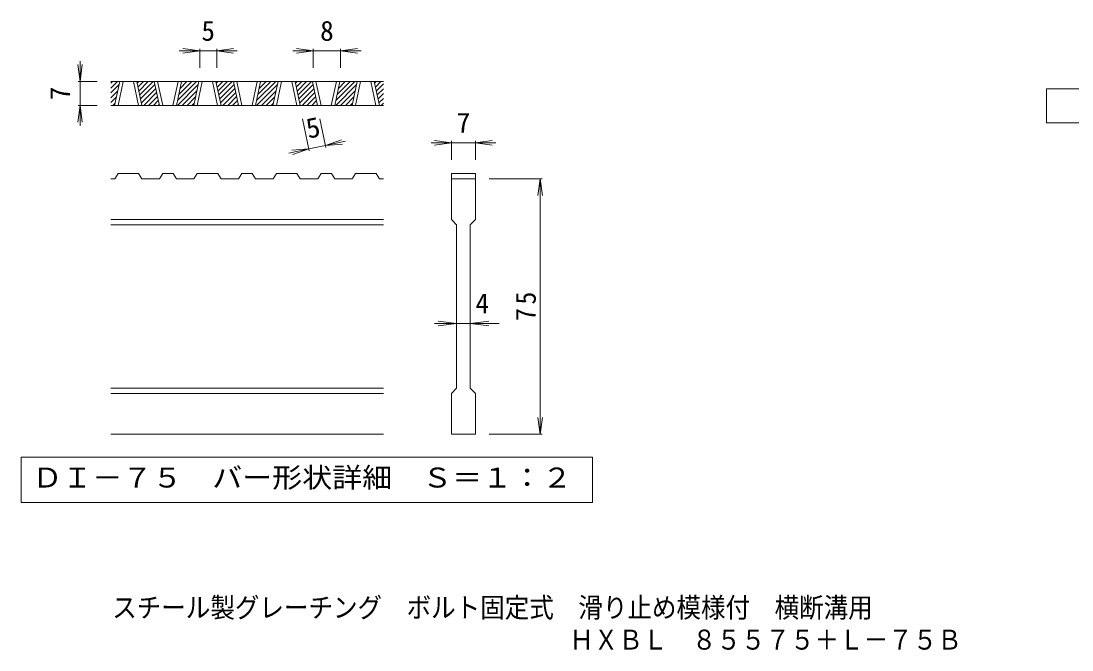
# Model space of a CAD drawing. Units: millimetres on the paper, enlarged 5 times, with parts at other scales. Extents: x -929 to 925, y -685 to 681.
# Drawn here: x -496 to 275, y -685 to -223 of the extents above; entities that cross this region are included whole.
import ezdxf
from ezdxf.enums import TextEntityAlignment as Align

# ---------------------------------------------------------------- set-up
doc = ezdxf.new("R2010")
doc.units = ezdxf.units.MM
doc.header["$LTSCALE"] = 5
for name, color, linetype, lineweight in [('D-0', 3, 'Continuous', 9), ('D-4', 7, 'Continuous', 9), ('F-4_F-4ﾚｲﾔ', 2, 'Continuous', 9)]:
    doc.layers.add(name, color=color, linetype=linetype, lineweight=lineweight)
doc.layers.add('F-5_F-5ﾚｲﾔ', color=3, linetype='Continuous')
doc.styles.add('ＭＳ ゴシック', font='')
doc.styles.get('ＭＳ ゴシック').set_extended_font_data('MS Gothic')

msp = doc.modelspace()

# ---------------------------------------------------------------- linework, layer by layer
at = {"layer": 'D-0'}
for p, q in [((-230.367, -267.602), (-430.367, -267.602)), ((-430.367, -268.922), (-429.047, -267.602)), ((-430.367, -272.458), (-425.511, -267.602)), ((-427.5, -285.102), (-423.755, -267.602)), ((-425, -285.102), (-421.255, -267.602)), ((-413.755, -267.602), (-410.01, -285.102)), ((-411.255, -267.602), (-407.51, -285.102)), ((-411.011, -268.741), (-409.872, -267.602)), ((-410.388, -271.653), (-406.336, -267.602)), ((-409.764, -274.566), (-402.801, -267.602)), ((-409.141, -277.478), (-399.265, -267.602)), ((-394.727, -285.102), (-398.472, -267.602)), ((-392.227, -285.102), (-395.972, -267.602)), ((-380.982, -267.602), (-384.727, -285.102)), ((-378.472, -267.602), (-382.217, -285.102)), ((-381.474, -281.63), (-367.445, -267.602)), ((-380.511, -277.132), (-370.981, -267.602)), ((-379.549, -272.634), (-374.516, -267.602)), ((-378.586, -268.136), (-378.052, -267.602)), ((-369.434, -285.102), (-365.689, -267.602)), ((-366.934, -285.102), (-363.189, -267.602)), ((-355.689, -267.602), (-351.944, -285.102)), ((-353.189, -267.602), (-349.444, -285.102)), ((-352.945, -268.741), (-351.806, -267.602)), ((-352.322, -271.653), (-348.27, -267.602)), ((-351.698, -274.566), (-344.735, -267.602)), ((-351.075, -277.478), (-341.199, -267.602)), ((-336.661, -285.102), (-340.406, -267.602)), ((-334.161, -285.102), (-337.906, -267.602)), ((-322.916, -267.602), (-326.661, -285.102)), ((-320.406, -267.602), (-324.151, -285.102)), ((-323.408, -281.63), (-309.379, -267.602)), ((-322.445, -277.132), (-312.915, -267.602)), ((-321.483, -272.634), (-316.45, -267.602)), ((-320.52, -268.136), (-319.986, -267.602)), ((-311.368, -285.102), (-307.623, -267.602)), ((-308.868, -285.102), (-305.123, -267.602)), ((-297.623, -267.602), (-293.878, -285.102)), ((-295.123, -267.602), (-291.378, -285.102)), ((-294.879, -268.741), (-293.74, -267.602)), ((-294.256, -271.653), (-290.204, -267.602)), ((-293.632, -274.566), (-286.669, -267.602)), ((-293.009, -277.478), (-283.133, -267.602)), ((-278.595, -285.102), (-282.34, -267.602)), ((-276.095, -285.102), (-279.84, -267.602)), ((-264.85, -267.602), (-268.595, -285.102)), ((-262.34, -267.602), (-266.085, -285.102)), ((-265.342, -281.63), (-251.313, -267.602)), ((-264.379, -277.132), (-254.849, -267.602)), ((-263.416, -272.634), (-258.384, -267.602)), ((-262.454, -268.136), (-261.92, -267.602)), ((-253.302, -285.102), (-249.557, -267.602)), ((-250.802, -285.102), (-247.057, -267.602)), ((-239.557, -267.602), (-235.812, -285.102)), ((-237.057, -267.602), (-233.312, -285.102)), ((-236.813, -268.741), (-235.674, -267.602)), ((-236.19, -271.653), (-232.138, -267.602)), ((-235.566, -274.566), (-230.367, -269.366)), ((-430.367, -275.993), (-424.239, -269.865)), ((-430.367, -279.529), (-425.202, -274.363)), ((-408.518, -280.39), (-397.988, -269.86)), ((-407.895, -283.302), (-397.365, -272.773)), ((-406.159, -285.102), (-396.742, -275.685)), ((-381.41, -285.102), (-366.173, -269.865)), ((-377.874, -285.102), (-367.136, -274.363)), ((-350.452, -280.39), (-339.922, -269.86)), ((-349.829, -283.302), (-339.299, -272.773)), ((-348.093, -285.102), (-338.676, -275.685)), ((-323.344, -285.102), (-308.107, -269.865)), ((-319.808, -285.102), (-309.07, -274.363)), ((-292.386, -280.39), (-281.856, -269.86)), ((-291.763, -283.302), (-281.233, -272.773)), ((-290.027, -285.102), (-280.61, -275.685)), ((-265.278, -285.102), (-250.041, -269.865)), ((-261.742, -285.102), (-251.004, -274.363)), ((-234.943, -277.478), (-230.367, -272.902)), ((-234.32, -280.39), (-230.367, -276.437)), ((-430.367, -283.064), (-426.164, -278.861)), ((-230.367, -285.102), (-430.367, -285.102)), ((-428.869, -285.102), (-427.127, -283.359)), ((-402.623, -285.102), (-396.119, -278.597)), ((-399.088, -285.102), (-395.495, -281.51)), ((-395.552, -285.102), (-394.872, -284.422)), ((-374.339, -285.102), (-368.098, -278.861)), ((-370.803, -285.102), (-369.061, -283.359)), ((-344.557, -285.102), (-338.053, -278.597)), ((-341.022, -285.102), (-337.429, -281.51)), ((-337.486, -285.102), (-336.806, -284.422)), ((-316.273, -285.102), (-310.032, -278.861)), ((-312.737, -285.102), (-310.995, -283.359)), ((-286.491, -285.102), (-279.987, -278.597)), ((-282.956, -285.102), (-279.363, -281.51)), ((-279.42, -285.102), (-278.74, -284.422)), ((-258.207, -285.102), (-251.966, -278.861)), ((-254.671, -285.102), (-252.929, -283.359)), ((-233.697, -283.302), (-230.367, -279.973)), ((-231.961, -285.102), (-230.367, -283.508)), ((-427.456, -338.852), (-430.367, -338.852)), ((-427.456, -338.852), (-424.956, -335.102)), ((-409.966, -335.102), (-424.956, -335.102)), ((-409.966, -335.102), (-407.466, -338.852)), ((-394.683, -338.852), (-407.466, -338.852)), ((-394.683, -338.852), (-392.183, -335.102)), ((-384.683, -335.102), (-392.183, -335.102)), ((-384.683, -335.102), (-382.173, -338.852)), ((-369.39, -338.852), (-382.173, -338.852)), ((-369.39, -338.852), (-366.89, -335.102)), ((-351.9, -335.102), (-366.89, -335.102)), ((-351.9, -335.102), (-349.4, -338.852)), ((-336.617, -338.852), (-349.4, -338.852)), ((-336.617, -338.852), (-334.117, -335.102)), ((-326.617, -335.102), (-334.117, -335.102)), ((-326.617, -335.102), (-324.107, -338.852)), ((-311.324, -338.852), (-324.107, -338.852)), ((-311.324, -338.852), (-308.824, -335.102)), ((-293.834, -335.102), (-308.824, -335.102)), ((-293.834, -335.102), (-291.334, -338.852)), ((-278.551, -338.852), (-291.334, -338.852)), ((-278.551, -338.852), (-276.051, -335.102)), ((-268.551, -335.102), (-276.051, -335.102)), ((-268.551, -335.102), (-266.041, -338.852)), ((-253.258, -338.852), (-266.041, -338.852)), ((-253.258, -338.852), (-250.758, -335.102)), ((-235.768, -335.102), (-250.758, -335.102)), ((-235.768, -335.102), (-233.268, -338.852)), ((-230.367, -338.852), (-233.268, -338.852)), ((-180.367, -335.102), (-180.367, -338.852)), ((-180.367, -338.852), (-162.867, -338.852)), ((-180.367, -368.852), (-180.367, -338.852)), ((-162.867, -338.852), (-162.867, -368.852)), ((-230.367, -368.852), (-430.367, -368.852)), ((-180.367, -368.852), (-176.617, -372.602)), ((-166.617, -372.602), (-162.867, -368.852)), ((-230.367, -372.602), (-430.367, -372.602)), ((-176.617, -492.602), (-176.617, -372.602)), ((-166.617, -372.602), (-166.617, -492.602)), ((-230.367, -492.602), (-430.367, -492.602)), ((-180.367, -496.352), (-176.617, -492.602)), ((-166.617, -492.602), (-162.867, -496.352)), ((-230.367, -496.352), (-430.367, -496.352)), ((-180.367, -526.352), (-180.367, -496.352)), ((-162.867, -496.352), (-162.867, -526.352)), ((-230.367, -526.352), (-430.367, -526.352)), ((-162.867, -526.352), (-180.367, -526.352))]:
    msp.add_line(p, q, dxfattribs=at)
msp.add_lwpolyline([(-180.367, -335.102), (-162.867, -335.102), (-162.867, -338.852)], dxfattribs=at)
at = {"layer": 'D-0', "color": 7}
msp.add_lwpolyline([(-496.194, -543.18), (-496.194, -576.405), (-77.04, -576.405), (-77.04, -543.18)], close=True, dxfattribs=at)
at = {"layer": 'D-4'}
for p, q in [((-365.118, -245.102), (-380.118, -245.102)), ((-365.118, -245.102), (-377.511, -243.47)), ((-365.118, -245.102), (-377.511, -246.733)), ((-365.118, -243.602), (-365.118, -257.602)), ((-352.618, -245.102), (-365.118, -245.102)), ((-352.618, -245.102), (-340.225, -243.47)), ((-352.618, -243.602), (-352.618, -257.602)), ((-352.618, -245.102), (-340.225, -246.733)), ((-352.618, -245.102), (-337.618, -245.102)), ((-281.769, -245.102), (-296.769, -245.102)), ((-281.769, -245.102), (-294.162, -243.47)), ((-281.769, -245.102), (-294.162, -246.733)), ((-281.769, -243.602), (-281.769, -257.602)), ((-261.769, -245.102), (-281.769, -245.102)), ((-261.769, -245.102), (-249.376, -243.47)), ((-261.769, -243.602), (-261.769, -257.602)), ((-261.769, -245.102), (-249.376, -246.733)), ((-261.769, -245.102), (-246.769, -245.102)), ((-452.867, -267.602), (-452.867, -252.602)), ((-452.867, -267.602), (-454.499, -255.209)), ((-452.867, -267.602), (-451.236, -255.209)), ((-454.367, -267.602), (-440.367, -267.602)), ((-452.867, -267.602), (-452.867, -285.102)), ((-452.867, -285.102), (-454.499, -297.495)), ((-454.367, -285.102), (-440.367, -285.102)), ((-452.867, -285.102), (-451.236, -297.495)), ((-452.867, -285.102), (-452.867, -300.102)), ((-284.72, -318.52), (-289.779, -294.88)), ((-272.497, -315.904), (-276.996, -294.88)), ((-272.811, -314.438), (-285.034, -317.053)), ((-272.811, -314.438), (-261.034, -310.249)), ((-272.811, -314.438), (-258.143, -311.299)), ((-272.811, -314.438), (-260.351, -313.44)), ((-180.367, -312.602), (-195.367, -312.602)), ((-180.367, -312.602), (-192.76, -310.97)), ((-180.367, -312.602), (-192.76, -314.233)), ((-180.367, -311.102), (-180.367, -325.102)), ((-162.867, -312.602), (-180.367, -312.602)), ((-162.867, -312.602), (-150.474, -310.97)), ((-162.867, -311.102), (-162.867, -325.102)), ((-162.867, -312.602), (-150.474, -314.233)), ((-162.867, -312.602), (-147.867, -312.602)), ((-285.034, -317.053), (-299.702, -320.192)), ((-285.034, -317.053), (-297.494, -318.051)), ((-285.034, -317.053), (-296.811, -321.242)), ((-113.867, -338.852), (-152.867, -338.852)), ((-115.367, -338.852), (-116.999, -351.245)), ((-115.367, -338.852), (-113.736, -351.245)), ((-115.367, -526.352), (-115.367, -338.852)), ((-176.617, -445.102), (-192.867, -445.102)), ((-176.617, -445.102), (-190.26, -443.47)), ((-176.617, -445.102), (-190.26, -446.733)), ((-166.617, -445.102), (-176.617, -445.102)), ((-166.617, -445.102), (-152.974, -443.47)), ((-166.617, -445.102), (-152.974, -446.733)), ((-166.617, -445.102), (-145.367, -445.102)), ((-115.367, -526.352), (-116.999, -513.959)), ((-115.367, -526.352), (-113.736, -513.959)), ((-113.867, -526.352), (-152.867, -526.352))]:
    msp.add_line(p, q, dxfattribs=at)
at = {"layer": 'F-4_F-4ﾚｲﾔ'}
msp.add_lwpolyline([(256.071, -297.856), (256.071, -272.856), (368.571, -272.856), (368.571, -297.856)], close=True, dxfattribs=at)

# ---------------------------------------------------------------- texts
at = {"layer": 'D-0', "color": 2, "style": 'ＭＳ ゴシック', "width": 1.1}
msp.add_text('ＤＩ－７５\u3000バー形状詳細\u3000Ｓ＝１：２', height=14.66, dxfattribs=at).set_placement((-487.867, -569.793), align=Align.BOTTOM_LEFT)
at = {"layer": 'D-4', "color": 2, "style": 'ＭＳ ゴシック'}
for s, p in [('5', (-363.868, -242.102)), ('8', (-276.769, -242.102)), ('7', (-176.617, -309.602)), ('4', (-162.867, -442.102))]:
    msp.add_text(s, height=14.66, dxfattribs=at).set_placement(p, align=Align.BOTTOM_LEFT)
for s, rotation, p in [('7', 90, (-455.867, -281.352)), ('5', 12.079, (-284.44, -313.858))]:
    msp.add_text(s, height=14.66, rotation=rotation, dxfattribs=at).set_placement(p, align=Align.BOTTOM_LEFT)
at = {"layer": 'D-4', "color": 2, "insert": (-118.367, -443.227), "char_height": 14.66, "attachment_point": 7, "rotation": 90, "style": 'ＭＳ ゴシック'}
msp.add_mtext('\\T1.27;\\W0.95;75', dxfattribs=at)
at = {"layer": 'F-4_F-4ﾚｲﾔ', "style": 'ＭＳ ゴシック', "width": 0.9}
msp.add_text('スチール製グレーチング\u3000ボルト固定式\u3000滑り止め模様付\u3000横断溝用', height=14.66, dxfattribs=at).set_placement((-429.299, -665.114), align=Align.BOTTOM_LEFT)
at = {"layer": 'F-5_F-5ﾚｲﾔ', "color": 2, "style": 'ＭＳ ゴシック', "width": 0.9}
msp.add_text('ＨＸＢＬ\u3000８５５７５＋Ｌ－７５Ｂ', height=14.66, dxfattribs=at).set_placement((-93.986, -688.681), align=Align.BOTTOM_LEFT)

doc.saveas('drawing.dxf')
